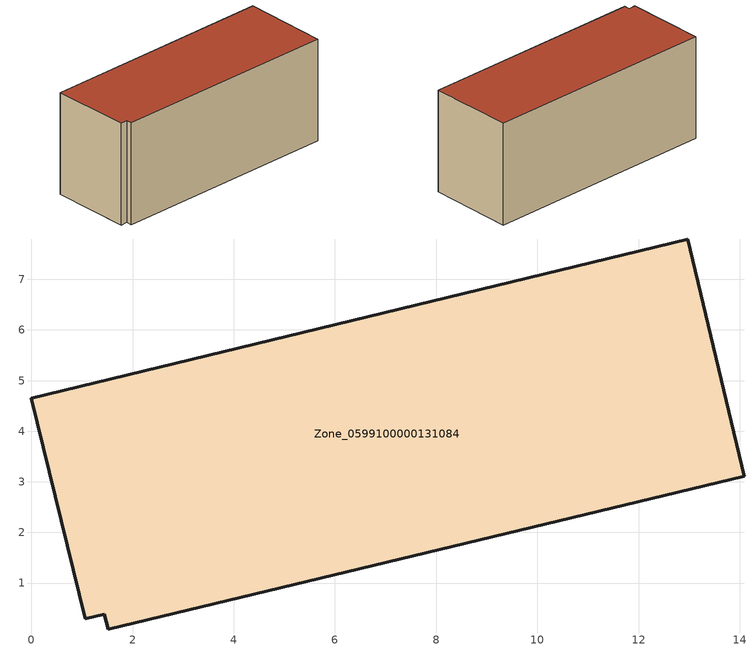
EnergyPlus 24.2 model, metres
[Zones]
Zone_0599100000131084
 floor ground (C_G): 1.45,0.38 1.07,0.29 0,4.65 12.97,7.8 14.09,3.11 1.52,0.09 z0
 wall outside (C_F): 14.09,3.11 12.97,7.8 0,4.65 1.07,0.29 1.45,0.38 1.52,0.09 14.09,3.11 z0:5.85
 roof outside (C_R): 1.52,0.09 14.09,3.11 12.97,7.8 0,4.65 1.07,0.29 1.45,0.38 z5.85
[BUILDING]
Pand.0599100000131084: North Axis=0; Terrain=City; Loads Convergence Tolerance Value=0.04; Temperature Convergence Tolerance Value=0.4; Solar Distribution=FullExterior; Maximum Number of Warmup Days=25; Minimum Number of Warmup Days=1
[Site:Location]
Rotterdam.The.Hague.AP_ZH_NLD Design_Conditions: Latitude=51.96; Longitude=4.45; Time Zone=1; Elevation=-4.5
[SITE:GROUNDTEMPERATURE:BUILDINGSURFACE]
18, 18, 18, 18, 18, 18, 18, 18, 18, 18, 18, 18
[MATERIAL] Thermal Absorptance=0.9; Solar Absorptance=0.7; Visible Absorptance=0.7
Name | Roughness | Thickness | Conductivity | Density | Specific Heat
G.TI.1975-1991 | MediumSmooth | 0.15 | 0.288461 | 540 | 1210
F.TI.1975-1991 | Rough | 0.3 | 0.230769 | 1920 | 840
R.TI.1975-1991 | MediumRough | 0.2 | 0.153846 | 1500 | 1000
[CONSTRUCTION]
C_G: G.TI.1975-1991
C_F: F.TI.1975-1991
C_R: R.TI.1975-1991
[ZONE]
Zone_0599100000131084: Type=1; Multiplier=1; Ceiling Height=Autocalculate; Volume=Autocalculate; Floor Area=autocalculate; Part of Total Floor Area=Yes
[ZONEINFILTRATION:DESIGNFLOWRATE]
Infil_Zone_0599100000131084: Zone or ZoneList or Space or SpaceList=Zone_0599100000131084; Schedule=AlwaysOn; Design Flow Rate Calculation Method=Flow/Area; Flow Rate per Floor Area=0.003; Constant Term Coefficient=1; Temperature Term Coefficient=0; Velocity Term Coefficient=0; Velocity Squared Term Coefficient=0
[HVACTEMPLATE:ZONE:IDEALLOADSAIRSYSTEM]
Zone_0599100000131084: Maximum Heating Supply Air Temperature=50; Minimum Cooling Supply Air Temperature=13; Maximum Heating Supply Air Humidity Ratio=0.0156; Minimum Cooling Supply Air Humidity Ratio=0.0077; Heating Limit=NoLimit; Cooling Limit=NoLimit; Dehumidification Control Type=ConstantSensibleHeatRatio; Cooling Sensible Heat Ratio=0.7; Dehumidification Setpoint=60; Humidification Control Type=None; Humidification Setpoint=30; Outdoor Air Method=None; Outdoor Air Flow Rate per Person=0.00944; Outdoor Air Flow Rate per Zone Floor Area=0; Outdoor Air Flow Rate per Zone=0; Demand Controlled Ventilation Type=None; Outdoor Air Economizer Type=NoEconomizer; Heat Recovery Type=None; Sensible Heat Recovery Effectiveness=0.7; Latent Heat Recovery Effectiveness=0.65
[ZONECONTROL:THERMOSTAT]
ThermostatControl_Zone_0599100000131084: Zone or ZoneList=Zone_0599100000131084; Control Type Schedule=DualSetpointControlType; Control 1=Thermostat_Zone_0599100000131084; Temperature Difference Between Cutout And Setpoint=0
[THERMOSTATSETPOINT:DUALSETPOINT]
Thermostat_Zone_0599100000131084: Heating Setpoint Temperature Schedule=HeatingSetpoint_Zone_0599100000131084; Cooling Setpoint Temperature Schedule=CoolingSetpoint_Zone_0599100000131084
[SCHEDULE:COMPACT]
HeatingSetpoint_Zone_0599100000131084: Through: 12/31, For: AllDays, Until: 24:00, 21
CoolingSetpoint_Zone_0599100000131084: Through: 12/31, For: AllDays, Until: 24:00, 24
DualSetpointControlType: Through: 12/31, For: AllDays, Until: 24:00, 4
AlwaysOn: Through: 12/31, For: AllDays, Until: 24:00, 1
